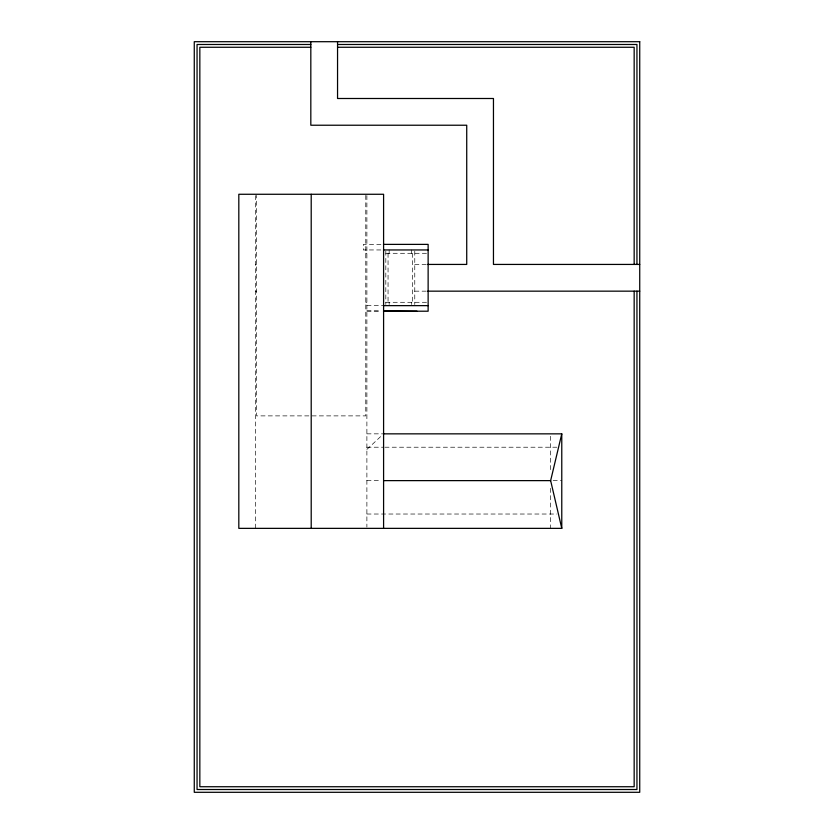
<?xml version="1.0" encoding="UTF-8"?>
<svg xmlns="http://www.w3.org/2000/svg" width="834" height="834" viewBox="0 0 834 834"><rect width="100%" height="100%" fill="white"/><g stroke="black" fill="none" stroke-linecap="round" stroke-linejoin="round"><path stroke-width="0.63" stroke-dasharray="4.17 3.13" d="M366.887 449.432L381.732 435.577M380.919 244.383L363.322 244.383L363.322 249.95L382.035 249.95M365.772 253.296L366.887 253.296M385.819 253.296L428.134 253.296M255.517 264.43L256.632 264.43M414.769 264.43L426.466 264.43M255.517 291.16L256.632 291.16M414.769 291.16L426.455 291.16M365.772 302.294L366.887 302.294M385.819 302.294L428.134 302.294M366.887 305.64L384.557 305.64M366.887 311.207L381.023 311.207M366.887 433.847L383.588 433.847M366.887 447.212L383.713 447.212M384.881 447.212L556.82 447.212M366.887 480.624L381.117 480.624M553.109 480.624L561.772 480.624M366.887 514.025L556.82 514.025M366.887 310.78L381.023 310.894M550.638 436.276L550.638 471.627M550.638 488.328L550.638 528.36M414.769 251.065L414.769 304.525M412.549 253.296L412.549 302.294M411.433 249.95L411.433 253.296M411.433 302.294L411.433 304.525M389.155 249.95L389.155 253.296M389.155 302.294L389.155 304.525M388.05 253.296L388.05 302.294M385.819 251.065L385.819 304.525M366.887 195.552L366.887 527.078M365.772 195.385L365.772 415.885L256.632 415.885L256.632 195.385M255.517 195.573L255.517 528.36"/><path stroke-width="1.25" d="M383.588 528.36L383.588 194.27L238.816 194.27L238.816 528.36L561.772 528.36L550.638 480.624L561.772 433.847L383.588 433.847M310.821 44.483L197.053 44.483L197.053 789.517L636.947 789.517L636.947 291.16M337.551 44.483L636.947 44.483L636.947 264.43M310.821 47.267L199.837 47.267L199.837 786.733L634.163 786.733L634.163 291.16M337.551 47.267L634.163 47.267L634.163 264.43M383.473 244.383L428.134 244.383L428.134 311.207L383.473 311.207M383.473 249.95L428.134 249.95M427.759 264.43L466.727 264.43L466.727 125.225L310.821 125.225L310.821 41.7M639.73 264.43L493.457 264.43L493.457 98.495L337.551 98.495L337.551 41.7M427.759 291.16L639.73 291.16M383.473 305.64L428.134 305.64M383.713 480.624L550.638 480.624M383.588 310.915L417 311.207M561.772 433.847L561.772 528.36M311.207 194.27L311.207 528.36M639.73 41.7L194.27 41.7L194.27 792.3L639.73 792.3L639.73 41.7"/></g></svg>
